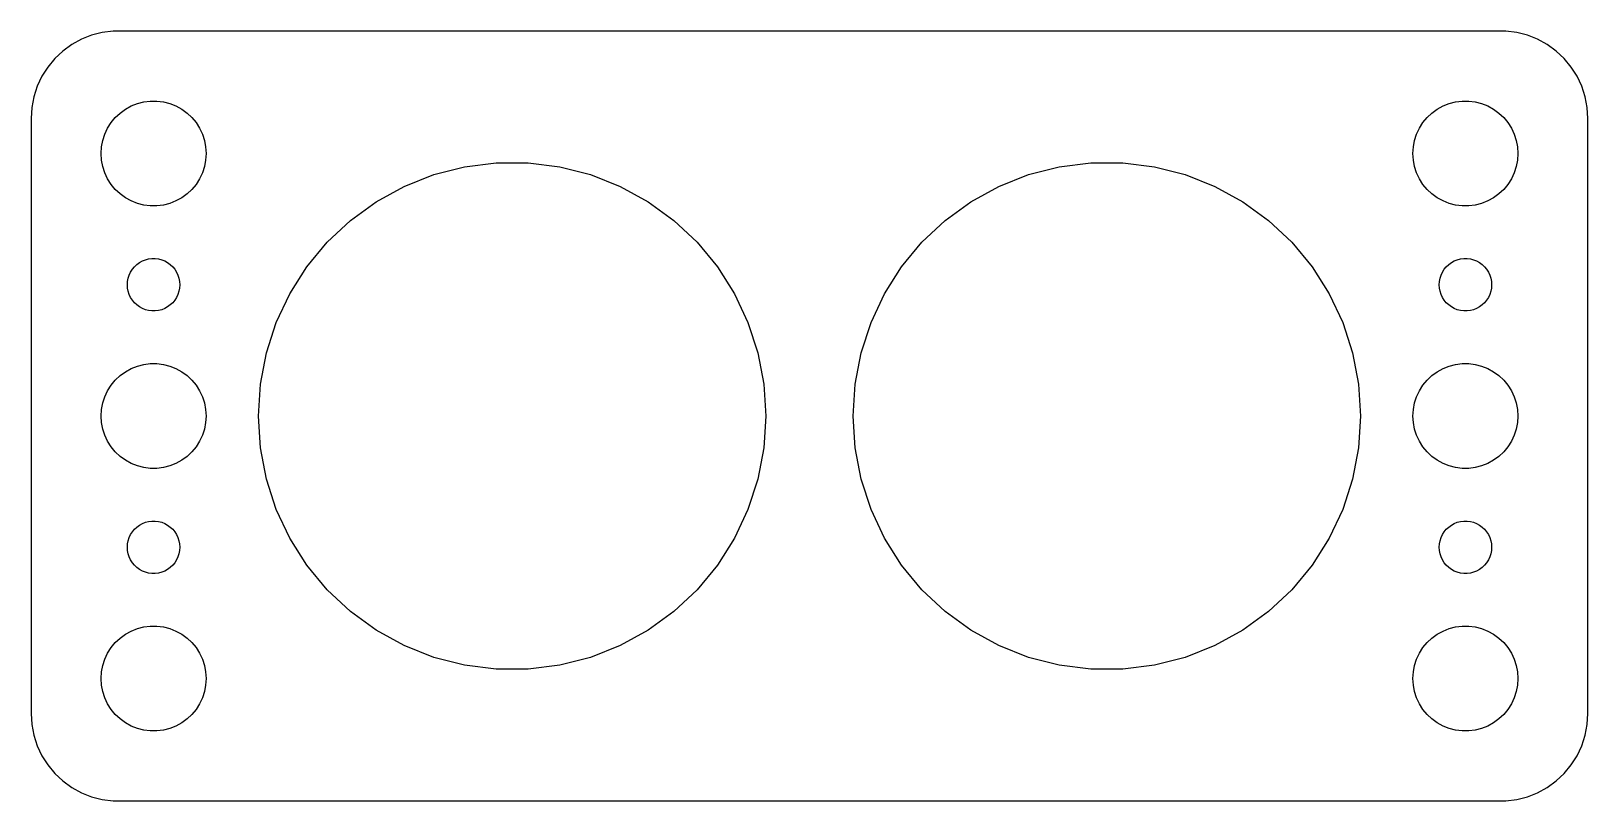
# Model space of a CAD drawing. Header units: metres. Extents: x -44.5 to 44.5, y 32 to 76.
import ezdxf

# ---------------------------------------------------------------- set-up
doc = ezdxf.new("R2010")
doc.units = ezdxf.units.M

msp = doc.modelspace()

# ---------------------------------------------------------------- linework, layer by layer
for p, q in [((-41.0451, 75.7553), (-41.6289, 75.5241)), ((-40.4369, 75.9114), (-41.0451, 75.7553)), ((-39.8139, 75.9901), (-40.4369, 75.9114)), ((39.8139, 75.9901), (-39.8139, 75.9901)), ((40.4369, 75.9114), (39.8139, 75.9901)), ((41.0451, 75.7553), (40.4369, 75.9114)), ((41.6289, 75.5241), (41.0451, 75.7553)), ((-42.6871, 74.8526), (-43.1448, 74.4227)), ((-42.1791, 75.2216), (-42.6871, 74.8526)), ((-41.6289, 75.5241), (-42.1791, 75.2216)), ((42.1791, 75.2216), (41.6289, 75.5241)), ((42.6871, 74.8526), (42.1791, 75.2216)), ((43.1448, 74.4227), (42.6871, 74.8526)), ((-43.5451, 73.9389), (-43.8815, 73.4088)), ((-43.1448, 74.4227), (-43.5451, 73.9389)), ((43.5451, 73.9389), (43.1448, 74.4227)), ((43.8815, 73.4088), (43.5451, 73.9389)), ((-43.8815, 73.4088), (-44.1489, 72.8406)), ((44.1489, 72.8406), (43.8815, 73.4088)), ((-44.3429, 72.2434), (-44.4606, 71.6267)), ((-44.1489, 72.8406), (-44.3429, 72.2434)), ((44.3429, 72.2434), (44.1489, 72.8406)), ((44.4606, 71.6267), (44.3429, 72.2434)), ((-44.4606, 71.6267), (-44.5, 71)), ((-39.6869, 71.0536), (-39.4123, 71.3115)), ((-39.4123, 71.3115), (-39.1075, 71.533)), ((-39.1075, 71.533), (-38.7773, 71.7145)), ((-38.7773, 71.7145), (-38.427, 71.8532)), ((-38.427, 71.8532), (-38.0621, 71.9469)), ((-38.0621, 71.9469), (-37.6884, 71.9941)), ((-37.6884, 71.9941), (-37.3116, 71.9941)), ((-37.3116, 71.9941), (-36.9379, 71.9469)), ((-36.9379, 71.9469), (-36.5729, 71.8532)), ((-36.5729, 71.8532), (-36.2227, 71.7145)), ((-36.2227, 71.7145), (-35.8925, 71.533)), ((-35.8925, 71.533), (-35.5877, 71.3115)), ((-35.5877, 71.3115), (-35.3131, 71.0536)), ((35.3131, 71.0536), (35.5877, 71.3115)), ((35.5877, 71.3115), (35.8925, 71.533)), ((35.8925, 71.533), (36.2227, 71.7145)), ((36.2227, 71.7145), (36.5729, 71.8532)), ((36.5729, 71.8532), (36.9379, 71.9469)), ((36.9379, 71.9469), (37.3116, 71.9941)), ((37.3116, 71.9941), (37.6884, 71.9941)), ((37.6884, 71.9941), (38.0621, 71.9469)), ((38.0621, 71.9469), (38.427, 71.8532)), ((38.427, 71.8532), (38.7773, 71.7145)), ((38.7773, 71.7145), (39.1075, 71.533)), ((39.1075, 71.533), (39.4123, 71.3115)), ((39.4123, 71.3115), (39.6869, 71.0536)), ((44.5, 71), (44.4606, 71.6267)), ((-44.5, 71), (-44.5, 37)), ((-40.2893, 70.1044), (-40.1289, 70.4453)), ((-40.1289, 70.4453), (-39.927, 70.7634)), ((-39.927, 70.7634), (-39.6869, 71.0536)), ((-35.3131, 71.0536), (-35.0729, 70.7634)), ((-35.0729, 70.7634), (-34.8711, 70.4453)), ((-34.8711, 70.4453), (-34.7107, 70.1044)), ((34.7107, 70.1044), (34.8711, 70.4453)), ((34.8711, 70.4453), (35.0729, 70.7634)), ((35.0729, 70.7634), (35.3131, 71.0536)), ((39.6869, 71.0536), (39.927, 70.7634)), ((39.927, 70.7634), (40.1289, 70.4453)), ((40.1289, 70.4453), (40.2893, 70.1044)), ((44.5, 37), (44.5, 71)), ((-40.4763, 69.376), (-40.4057, 69.7461)), ((-40.4057, 69.7461), (-40.2893, 70.1044)), ((-34.7107, 70.1044), (-34.5942, 69.7461)), ((-34.5942, 69.7461), (-34.5237, 69.376)), ((34.5237, 69.376), (34.5942, 69.7461)), ((34.5942, 69.7461), (34.7107, 70.1044)), ((40.2893, 70.1044), (40.4057, 69.7461)), ((40.4057, 69.7461), (40.4763, 69.376)), ((-40.5, 69), (-40.4763, 69.376)), ((-40.4763, 68.624), (-40.5, 69)), ((-40.4057, 68.2539), (-40.4763, 68.624)), ((-34.5237, 68.624), (-34.5942, 68.2539)), ((-34.5237, 69.376), (-34.5, 69)), ((-34.5, 69), (-34.5237, 68.624)), ((34.5, 69), (34.5237, 69.376)), ((34.5237, 68.624), (34.5, 69)), ((34.5942, 68.2539), (34.5237, 68.624)), ((40.4763, 68.624), (40.4057, 68.2539)), ((40.4763, 69.376), (40.5, 69)), ((40.5, 69), (40.4763, 68.624)), ((-40.2893, 67.8956), (-40.4057, 68.2539)), ((-40.1289, 67.5547), (-40.2893, 67.8956)), ((-34.7107, 67.8956), (-34.8711, 67.5547)), ((-34.5942, 68.2539), (-34.7107, 67.8956)), ((-23.1738, 67.12), (-21.4807, 67.7903)), ((-21.4807, 67.7903), (-19.717, 68.2432)), ((-19.717, 68.2432), (-17.9105, 68.4714)), ((-17.9105, 68.4714), (-16.0895, 68.4714)), ((-16.0895, 68.4714), (-14.283, 68.2432)), ((-14.283, 68.2432), (-12.5192, 67.7903)), ((-12.5192, 67.7903), (-10.8262, 67.12)), ((10.8262, 67.12), (12.5192, 67.7903)), ((12.5192, 67.7903), (14.283, 68.2432)), ((14.283, 68.2432), (16.0895, 68.4714)), ((16.0895, 68.4714), (17.9105, 68.4714)), ((17.9105, 68.4714), (19.717, 68.2432)), ((19.717, 68.2432), (21.4807, 67.7903)), ((21.4807, 67.7903), (23.1738, 67.12)), ((34.7107, 67.8956), (34.5942, 68.2539)), ((34.8711, 67.5547), (34.7107, 67.8956)), ((40.2893, 67.8956), (40.1289, 67.5547)), ((40.4057, 68.2539), (40.2893, 67.8956)), ((-39.927, 67.2366), (-40.1289, 67.5547)), ((-39.6869, 66.9464), (-39.927, 67.2366)), ((-39.4123, 66.6884), (-39.6869, 66.9464)), ((-35.3131, 66.9464), (-35.5877, 66.6884)), ((-35.0729, 67.2366), (-35.3131, 66.9464)), ((-34.8711, 67.5547), (-35.0729, 67.2366)), ((-24.7695, 66.2428), (-23.1738, 67.12)), ((-10.8262, 67.12), (-9.2305, 66.2428)), ((9.2305, 66.2428), (10.8262, 67.12)), ((23.1738, 67.12), (24.7695, 66.2428)), ((35.0729, 67.2366), (34.8711, 67.5547)), ((35.3131, 66.9464), (35.0729, 67.2366)), ((35.5877, 66.6884), (35.3131, 66.9464)), ((39.6869, 66.9464), (39.4123, 66.6884)), ((39.927, 67.2366), (39.6869, 66.9464)), ((40.1289, 67.5547), (39.927, 67.2366)), ((-39.1075, 66.467), (-39.4123, 66.6884)), ((-38.7773, 66.2855), (-39.1075, 66.467)), ((-38.427, 66.1468), (-38.7773, 66.2855)), ((-38.0621, 66.0531), (-38.427, 66.1468)), ((-37.6884, 66.0059), (-38.0621, 66.0531)), ((-37.3116, 66.0059), (-37.6884, 66.0059)), ((-36.9379, 66.0531), (-37.3116, 66.0059)), ((-36.5729, 66.1468), (-36.9379, 66.0531)), ((-36.2227, 66.2855), (-36.5729, 66.1468)), ((-35.8925, 66.467), (-36.2227, 66.2855)), ((-35.5877, 66.6884), (-35.8925, 66.467)), ((-26.2426, 65.1724), (-24.7695, 66.2428)), ((-9.2305, 66.2428), (-7.75734, 65.1724)), ((7.75734, 65.1724), (9.2305, 66.2428)), ((24.7695, 66.2428), (26.2426, 65.1724)), ((35.8925, 66.467), (35.5877, 66.6884)), ((36.2227, 66.2855), (35.8925, 66.467)), ((36.5729, 66.1468), (36.2227, 66.2855)), ((36.9379, 66.0531), (36.5729, 66.1468)), ((37.3116, 66.0059), (36.9379, 66.0531)), ((37.6884, 66.0059), (37.3116, 66.0059)), ((38.0621, 66.0531), (37.6884, 66.0059)), ((38.427, 66.1468), (38.0621, 66.0531)), ((38.7773, 66.2855), (38.427, 66.1468)), ((39.1075, 66.467), (38.7773, 66.2855)), ((39.4123, 66.6884), (39.1075, 66.467)), ((-27.57, 63.9259), (-26.2426, 65.1724)), ((-7.75734, 65.1724), (-6.42995, 63.9259)), ((6.42995, 63.9259), (7.75734, 65.1724)), ((26.2426, 65.1724), (27.57, 63.9259)), ((-28.7307, 62.5229), (-27.57, 63.9259)), ((-6.42995, 63.9259), (-5.26924, 62.5229)), ((5.26924, 62.5229), (6.42995, 63.9259)), ((27.57, 63.9259), (28.7307, 62.5229)), ((-38.8145, 62.2226), (-38.7135, 62.3817)), ((-38.7135, 62.3817), (-38.5934, 62.5268)), ((-38.5934, 62.5268), (-38.4561, 62.6558)), ((-38.4561, 62.6558), (-38.3037, 62.7665)), ((-38.3037, 62.7665), (-38.1387, 62.8572)), ((-38.1387, 62.8572), (-37.9635, 62.9266)), ((-37.9635, 62.9266), (-37.7811, 62.9734)), ((-37.7811, 62.9734), (-37.5942, 62.997)), ((-37.5942, 62.997), (-37.4058, 62.997)), ((-37.4058, 62.997), (-37.2189, 62.9734)), ((-37.2189, 62.9734), (-37.0365, 62.9266)), ((-37.0365, 62.9266), (-36.8613, 62.8572)), ((-36.8613, 62.8572), (-36.6963, 62.7665)), ((-36.6963, 62.7665), (-36.5439, 62.6558)), ((-36.5439, 62.6558), (-36.4065, 62.5268)), ((-36.4065, 62.5268), (-36.2865, 62.3817)), ((-36.2865, 62.3817), (-36.1855, 62.2226)), ((-29.7064, 60.9854), (-28.7307, 62.5229)), ((-5.26924, 62.5229), (-4.29355, 60.9854)), ((4.29355, 60.9854), (5.26924, 62.5229)), ((28.7307, 62.5229), (29.7064, 60.9854)), ((36.1855, 62.2226), (36.2865, 62.3817)), ((36.2865, 62.3817), (36.4065, 62.5268)), ((36.4065, 62.5268), (36.5439, 62.6558)), ((36.5439, 62.6558), (36.6963, 62.7665)), ((36.6963, 62.7665), (36.8613, 62.8572)), ((36.8613, 62.8572), (37.0365, 62.9266)), ((37.0365, 62.9266), (37.2189, 62.9734)), ((37.2189, 62.9734), (37.4058, 62.997)), ((37.4058, 62.997), (37.5942, 62.997)), ((37.5942, 62.997), (37.7811, 62.9734)), ((37.7811, 62.9734), (37.9635, 62.9266)), ((37.9635, 62.9266), (38.1387, 62.8572)), ((38.1387, 62.8572), (38.3037, 62.7665)), ((38.3037, 62.7665), (38.4561, 62.6558)), ((38.4561, 62.6558), (38.5934, 62.5268)), ((38.5934, 62.5268), (38.7135, 62.3817)), ((38.7135, 62.3817), (38.8145, 62.2226)), ((-39, 61.5), (-38.9882, 61.688)), ((-38.9882, 61.312), (-39, 61.5)), ((-38.9882, 61.688), (-38.9529, 61.873)), ((-38.9529, 61.873), (-38.8947, 62.0522)), ((-38.8947, 62.0522), (-38.8145, 62.2226)), ((-36.1855, 62.2226), (-36.1053, 62.0522)), ((-36.1053, 62.0522), (-36.0471, 61.873)), ((-36.0471, 61.873), (-36.0118, 61.688)), ((-36.0118, 61.688), (-36, 61.5)), ((-36, 61.5), (-36.0118, 61.312)), ((36, 61.5), (36.0118, 61.688)), ((36.0118, 61.312), (36, 61.5)), ((36.0118, 61.688), (36.0471, 61.873)), ((36.0471, 61.873), (36.1053, 62.0522)), ((36.1053, 62.0522), (36.1855, 62.2226)), ((38.8145, 62.2226), (38.8947, 62.0522)), ((38.8947, 62.0522), (38.9529, 61.873)), ((38.9529, 61.873), (38.9882, 61.688)), ((38.9882, 61.688), (39, 61.5)), ((39, 61.5), (38.9882, 61.312)), ((-38.9529, 61.127), (-38.9882, 61.312)), ((-38.8947, 60.9478), (-38.9529, 61.127)), ((-38.8145, 60.7774), (-38.8947, 60.9478)), ((-38.7135, 60.6183), (-38.8145, 60.7774)), ((-38.5934, 60.4732), (-38.7135, 60.6183)), ((-36.2865, 60.6183), (-36.4065, 60.4732)), ((-36.1855, 60.7774), (-36.2865, 60.6183)), ((-36.1053, 60.9478), (-36.1855, 60.7774)), ((-36.0471, 61.127), (-36.1053, 60.9478)), ((-36.0118, 61.312), (-36.0471, 61.127)), ((-30.4818, 59.3378), (-29.7064, 60.9854)), ((-4.29355, 60.9854), (-3.51823, 59.3378)), ((3.51823, 59.3378), (4.29355, 60.9854)), ((29.7064, 60.9854), (30.4818, 59.3378)), ((36.0471, 61.127), (36.0118, 61.312)), ((36.1053, 60.9478), (36.0471, 61.127)), ((36.1855, 60.7774), (36.1053, 60.9478)), ((36.2865, 60.6183), (36.1855, 60.7774)), ((36.4065, 60.4732), (36.2865, 60.6183)), ((38.7135, 60.6183), (38.5934, 60.4732)), ((38.8145, 60.7774), (38.7135, 60.6183)), ((38.8947, 60.9478), (38.8145, 60.7774)), ((38.9529, 61.127), (38.8947, 60.9478)), ((38.9882, 61.312), (38.9529, 61.127)), ((-38.4561, 60.3442), (-38.5934, 60.4732)), ((-38.3037, 60.2335), (-38.4561, 60.3442)), ((-38.1387, 60.1427), (-38.3037, 60.2335)), ((-37.9635, 60.0734), (-38.1387, 60.1427)), ((-37.7811, 60.0266), (-37.9635, 60.0734)), ((-37.5942, 60.0029), (-37.7811, 60.0266)), ((-37.4058, 60.0029), (-37.5942, 60.0029)), ((-37.2189, 60.0266), (-37.4058, 60.0029)), ((-37.0365, 60.0734), (-37.2189, 60.0266)), ((-36.8613, 60.1427), (-37.0365, 60.0734)), ((-36.6963, 60.2335), (-36.8613, 60.1427)), ((-36.5439, 60.3442), (-36.6963, 60.2335)), ((-36.4065, 60.4732), (-36.5439, 60.3442)), ((36.5439, 60.3442), (36.4065, 60.4732)), ((36.6963, 60.2335), (36.5439, 60.3442)), ((36.8613, 60.1427), (36.6963, 60.2335)), ((37.0365, 60.0734), (36.8613, 60.1427)), ((37.2189, 60.0266), (37.0365, 60.0734)), ((37.4058, 60.0029), (37.2189, 60.0266)), ((37.5942, 60.0029), (37.4058, 60.0029)), ((37.7811, 60.0266), (37.5942, 60.0029)), ((37.9635, 60.0734), (37.7811, 60.0266)), ((38.1387, 60.1427), (37.9635, 60.0734)), ((38.3037, 60.2335), (38.1387, 60.1427)), ((38.4561, 60.3442), (38.3037, 60.2335)), ((38.5934, 60.4732), (38.4561, 60.3442)), ((-31.0444, 57.606), (-30.4818, 59.3378)), ((-3.51823, 59.3378), (-2.95554, 57.606)), ((2.95554, 57.606), (3.51823, 59.3378)), ((30.4818, 59.3378), (31.0444, 57.606)), ((-38.0621, 56.9469), (-37.6884, 56.9941)), ((-37.6884, 56.9941), (-37.3116, 56.9941)), ((-37.3116, 56.9941), (-36.9379, 56.9469)), ((-31.3857, 55.8173), (-31.0444, 57.606)), ((-2.95554, 57.606), (-2.61433, 55.8173)), ((2.61433, 55.8173), (2.95554, 57.606)), ((31.0444, 57.606), (31.3857, 55.8173)), ((36.9379, 56.9469), (37.3116, 56.9941)), ((37.3116, 56.9941), (37.6884, 56.9941)), ((37.6884, 56.9941), (38.0621, 56.9469)), ((-39.6869, 56.0536), (-39.4123, 56.3115)), ((-39.4123, 56.3115), (-39.1075, 56.533)), ((-39.1075, 56.533), (-38.7773, 56.7145)), ((-38.7773, 56.7145), (-38.427, 56.8532)), ((-38.427, 56.8532), (-38.0621, 56.9469)), ((-36.9379, 56.9469), (-36.5729, 56.8532)), ((-36.5729, 56.8532), (-36.2227, 56.7145)), ((-36.2227, 56.7145), (-35.8925, 56.533)), ((-35.8925, 56.533), (-35.5877, 56.3115)), ((-35.5877, 56.3115), (-35.3131, 56.0536)), ((35.3131, 56.0536), (35.5877, 56.3115)), ((35.5877, 56.3115), (35.8925, 56.533)), ((35.8925, 56.533), (36.2227, 56.7145)), ((36.2227, 56.7145), (36.5729, 56.8532)), ((36.5729, 56.8532), (36.9379, 56.9469)), ((38.0621, 56.9469), (38.427, 56.8532)), ((38.427, 56.8532), (38.7773, 56.7145)), ((38.7773, 56.7145), (39.1075, 56.533)), ((39.1075, 56.533), (39.4123, 56.3115)), ((39.4123, 56.3115), (39.6869, 56.0536)), ((-40.2893, 55.1044), (-40.1289, 55.4453)), ((-40.1289, 55.4453), (-39.927, 55.7634)), ((-39.927, 55.7634), (-39.6869, 56.0536)), ((-35.3131, 56.0536), (-35.0729, 55.7634)), ((-35.0729, 55.7634), (-34.8711, 55.4453)), ((-34.8711, 55.4453), (-34.7107, 55.1044)), ((-31.5, 54), (-31.3857, 55.8173)), ((-2.61433, 55.8173), (-2.5, 54)), ((2.5, 54), (2.61433, 55.8173)), ((31.3857, 55.8173), (31.5, 54)), ((34.7107, 55.1044), (34.8711, 55.4453)), ((34.8711, 55.4453), (35.0729, 55.7634)), ((35.0729, 55.7634), (35.3131, 56.0536)), ((39.6869, 56.0536), (39.927, 55.7634)), ((39.927, 55.7634), (40.1289, 55.4453)), ((40.1289, 55.4453), (40.2893, 55.1044)), ((-40.5, 54), (-40.4763, 54.376)), ((-40.4763, 54.376), (-40.4057, 54.7461)), ((-40.4057, 54.7461), (-40.2893, 55.1044)), ((-34.7107, 55.1044), (-34.5942, 54.7461)), ((-34.5942, 54.7461), (-34.5237, 54.376)), ((-34.5237, 54.376), (-34.5, 54)), ((34.5, 54), (34.5237, 54.376)), ((34.5237, 54.376), (34.5942, 54.7461)), ((34.5942, 54.7461), (34.7107, 55.1044)), ((40.2893, 55.1044), (40.4057, 54.7461)), ((40.4057, 54.7461), (40.4763, 54.376)), ((40.4763, 54.376), (40.5, 54)), ((-40.4763, 53.624), (-40.5, 54)), ((-40.4057, 53.2539), (-40.4763, 53.624)), ((-34.5237, 53.624), (-34.5942, 53.2539)), ((-34.5, 54), (-34.5237, 53.624)), ((-31.3857, 52.1827), (-31.5, 54)), ((-2.5, 54), (-2.61433, 52.1827)), ((2.61433, 52.1827), (2.5, 54)), ((31.5, 54), (31.3857, 52.1827)), ((34.5237, 53.624), (34.5, 54)), ((34.5942, 53.2539), (34.5237, 53.624)), ((40.4763, 53.624), (40.4057, 53.2539)), ((40.5, 54), (40.4763, 53.624)), ((-40.2893, 52.8956), (-40.4057, 53.2539)), ((-40.1289, 52.5547), (-40.2893, 52.8956)), ((-39.927, 52.2366), (-40.1289, 52.5547)), ((-34.8711, 52.5547), (-35.0729, 52.2366)), ((-34.7107, 52.8956), (-34.8711, 52.5547)), ((-34.5942, 53.2539), (-34.7107, 52.8956)), ((34.7107, 52.8956), (34.5942, 53.2539)), ((34.8711, 52.5547), (34.7107, 52.8956)), ((35.0729, 52.2366), (34.8711, 52.5547)), ((40.1289, 52.5547), (39.927, 52.2366)), ((40.2893, 52.8956), (40.1289, 52.5547)), ((40.4057, 53.2539), (40.2893, 52.8956)), ((-39.6869, 51.9464), (-39.927, 52.2366)), ((-39.4123, 51.6885), (-39.6869, 51.9464)), ((-39.1075, 51.467), (-39.4123, 51.6885)), ((-35.5877, 51.6885), (-35.8925, 51.467)), ((-35.3131, 51.9464), (-35.5877, 51.6885)), ((-35.0729, 52.2366), (-35.3131, 51.9464)), ((-31.0444, 50.394), (-31.3857, 52.1827)), ((-2.61433, 52.1827), (-2.95554, 50.394)), ((2.95554, 50.394), (2.61433, 52.1827)), ((31.3857, 52.1827), (31.0444, 50.394)), ((35.3131, 51.9464), (35.0729, 52.2366)), ((35.5877, 51.6885), (35.3131, 51.9464)), ((35.8925, 51.467), (35.5877, 51.6885)), ((39.4123, 51.6885), (39.1075, 51.467)), ((39.6869, 51.9464), (39.4123, 51.6885)), ((39.927, 52.2366), (39.6869, 51.9464)), ((-38.7773, 51.2855), (-39.1075, 51.467)), ((-38.427, 51.1468), (-38.7773, 51.2855)), ((-38.0621, 51.0531), (-38.427, 51.1468)), ((-37.6884, 51.0059), (-38.0621, 51.0531)), ((-37.3116, 51.0059), (-37.6884, 51.0059)), ((-36.9379, 51.0531), (-37.3116, 51.0059)), ((-36.5729, 51.1468), (-36.9379, 51.0531)), ((-36.2227, 51.2855), (-36.5729, 51.1468)), ((-35.8925, 51.467), (-36.2227, 51.2855)), ((36.2227, 51.2855), (35.8925, 51.467)), ((36.5729, 51.1468), (36.2227, 51.2855)), ((36.9379, 51.0531), (36.5729, 51.1468)), ((37.3116, 51.0059), (36.9379, 51.0531)), ((37.6884, 51.0059), (37.3116, 51.0059)), ((38.0621, 51.0531), (37.6884, 51.0059)), ((38.427, 51.1468), (38.0621, 51.0531)), ((38.7773, 51.2855), (38.427, 51.1468)), ((39.1075, 51.467), (38.7773, 51.2855)), ((-30.4818, 48.6622), (-31.0444, 50.394)), ((-2.95554, 50.394), (-3.51823, 48.6622)), ((3.51823, 48.6622), (2.95554, 50.394)), ((31.0444, 50.394), (30.4818, 48.6622)), ((-29.7064, 47.0146), (-30.4818, 48.6622)), ((-3.51823, 48.6622), (-4.29355, 47.0146)), ((4.29355, 47.0146), (3.51823, 48.6622)), ((30.4818, 48.6622), (29.7064, 47.0146)), ((-38.8947, 47.0522), (-38.8145, 47.2226)), ((-38.8145, 47.2226), (-38.7135, 47.3817)), ((-38.7135, 47.3817), (-38.5934, 47.5268)), ((-38.5934, 47.5268), (-38.4561, 47.6558)), ((-38.4561, 47.6558), (-38.3037, 47.7665)), ((-38.3037, 47.7665), (-38.1387, 47.8573)), ((-38.1387, 47.8573), (-37.9635, 47.9266)), ((-37.9635, 47.9266), (-37.7811, 47.9734)), ((-37.7811, 47.9734), (-37.5942, 47.9971)), ((-37.5942, 47.9971), (-37.4058, 47.9971)), ((-37.4058, 47.9971), (-37.2189, 47.9734)), ((-37.2189, 47.9734), (-37.0365, 47.9266)), ((-37.0365, 47.9266), (-36.8613, 47.8573)), ((-36.8613, 47.8573), (-36.6963, 47.7665)), ((-36.6963, 47.7665), (-36.5439, 47.6558)), ((-36.5439, 47.6558), (-36.4065, 47.5268)), ((-36.4065, 47.5268), (-36.2865, 47.3817)), ((-36.2865, 47.3817), (-36.1855, 47.2226)), ((-36.1855, 47.2226), (-36.1053, 47.0522)), ((36.1053, 47.0522), (36.1855, 47.2226)), ((36.1855, 47.2226), (36.2865, 47.3817)), ((36.2865, 47.3817), (36.4065, 47.5268)), ((36.4065, 47.5268), (36.5439, 47.6558)), ((36.5439, 47.6558), (36.6963, 47.7665)), ((36.6963, 47.7665), (36.8613, 47.8573)), ((36.8613, 47.8573), (37.0365, 47.9266)), ((37.0365, 47.9266), (37.2189, 47.9734)), ((37.2189, 47.9734), (37.4058, 47.9971)), ((37.4058, 47.9971), (37.5942, 47.9971)), ((37.5942, 47.9971), (37.7811, 47.9734)), ((37.7811, 47.9734), (37.9635, 47.9266)), ((37.9635, 47.9266), (38.1387, 47.8573)), ((38.1387, 47.8573), (38.3037, 47.7665)), ((38.3037, 47.7665), (38.4561, 47.6558)), ((38.4561, 47.6558), (38.5934, 47.5268)), ((38.5934, 47.5268), (38.7135, 47.3817)), ((38.7135, 47.3817), (38.8145, 47.2226)), ((38.8145, 47.2226), (38.8947, 47.0522)), ((-39, 46.5), (-38.9882, 46.688)), ((-38.9882, 46.312), (-39, 46.5)), ((-38.9882, 46.688), (-38.9529, 46.873)), ((-38.9529, 46.127), (-38.9882, 46.312)), ((-38.9529, 46.873), (-38.8947, 47.0522)), ((-36.1053, 47.0522), (-36.0471, 46.873)), ((-36.0471, 46.873), (-36.0118, 46.688)), ((-36.0118, 46.312), (-36.0471, 46.127)), ((-36.0118, 46.688), (-36, 46.5)), ((-36, 46.5), (-36.0118, 46.312)), ((-28.7307, 45.4771), (-29.7064, 47.0146)), ((-4.29355, 47.0146), (-5.26924, 45.4771)), ((5.26924, 45.4771), (4.29355, 47.0146)), ((29.7064, 47.0146), (28.7307, 45.4771)), ((36, 46.5), (36.0118, 46.688)), ((36.0118, 46.312), (36, 46.5)), ((36.0118, 46.688), (36.0471, 46.873)), ((36.0471, 46.127), (36.0118, 46.312)), ((36.0471, 46.873), (36.1053, 47.0522)), ((38.8947, 47.0522), (38.9529, 46.873)), ((38.9529, 46.873), (38.9882, 46.688)), ((38.9882, 46.312), (38.9529, 46.127)), ((38.9882, 46.688), (39, 46.5)), ((39, 46.5), (38.9882, 46.312)), ((-38.8947, 45.9478), (-38.9529, 46.127)), ((-38.8145, 45.7774), (-38.8947, 45.9478)), ((-38.7135, 45.6183), (-38.8145, 45.7774)), ((-38.5934, 45.4732), (-38.7135, 45.6183)), ((-38.4561, 45.3442), (-38.5934, 45.4732)), ((-36.4065, 45.4732), (-36.5439, 45.3442)), ((-36.2865, 45.6183), (-36.4065, 45.4732)), ((-36.1855, 45.7774), (-36.2865, 45.6183)), ((-36.1053, 45.9478), (-36.1855, 45.7774)), ((-36.0471, 46.127), (-36.1053, 45.9478)), ((-27.57, 44.0741), (-28.7307, 45.4771)), ((-5.26924, 45.4771), (-6.42995, 44.0741)), ((6.42995, 44.0741), (5.26924, 45.4771)), ((28.7307, 45.4771), (27.57, 44.0741)), ((36.1053, 45.9478), (36.0471, 46.127)), ((36.1855, 45.7774), (36.1053, 45.9478)), ((36.2865, 45.6183), (36.1855, 45.7774)), ((36.4065, 45.4732), (36.2865, 45.6183)), ((36.5439, 45.3442), (36.4065, 45.4732)), ((38.5934, 45.4732), (38.4561, 45.3442)), ((38.7135, 45.6183), (38.5934, 45.4732)), ((38.8145, 45.7774), (38.7135, 45.6183)), ((38.8947, 45.9478), (38.8145, 45.7774)), ((38.9529, 46.127), (38.8947, 45.9478)), ((-38.3037, 45.2335), (-38.4561, 45.3442)), ((-38.1387, 45.1428), (-38.3037, 45.2335)), ((-37.9635, 45.0734), (-38.1387, 45.1428)), ((-37.7811, 45.0266), (-37.9635, 45.0734)), ((-37.5942, 45.003), (-37.7811, 45.0266)), ((-37.4058, 45.003), (-37.5942, 45.003)), ((-37.2189, 45.0266), (-37.4058, 45.003)), ((-37.0365, 45.0734), (-37.2189, 45.0266)), ((-36.8613, 45.1428), (-37.0365, 45.0734)), ((-36.6963, 45.2335), (-36.8613, 45.1428)), ((-36.5439, 45.3442), (-36.6963, 45.2335)), ((36.6963, 45.2335), (36.5439, 45.3442)), ((36.8613, 45.1428), (36.6963, 45.2335)), ((37.0365, 45.0734), (36.8613, 45.1428)), ((37.2189, 45.0266), (37.0365, 45.0734)), ((37.4058, 45.003), (37.2189, 45.0266)), ((37.5942, 45.003), (37.4058, 45.003)), ((37.7811, 45.0266), (37.5942, 45.003)), ((37.9635, 45.0734), (37.7811, 45.0266)), ((38.1387, 45.1428), (37.9635, 45.0734)), ((38.3037, 45.2335), (38.1387, 45.1428)), ((38.4561, 45.3442), (38.3037, 45.2335)), ((-26.2426, 42.8276), (-27.57, 44.0741)), ((-6.42995, 44.0741), (-7.75734, 42.8276)), ((7.75734, 42.8276), (6.42995, 44.0741)), ((27.57, 44.0741), (26.2426, 42.8276)), ((-24.7695, 41.7572), (-26.2426, 42.8276)), ((-7.75734, 42.8276), (-9.2305, 41.7572)), ((9.2305, 41.7572), (7.75734, 42.8276)), ((26.2426, 42.8276), (24.7695, 41.7572)), ((-38.7773, 41.7145), (-38.427, 41.8532)), ((-38.427, 41.8532), (-38.0621, 41.9469)), ((-38.0621, 41.9469), (-37.6884, 41.9941)), ((-37.6884, 41.9941), (-37.3116, 41.9941)), ((-37.3116, 41.9941), (-36.9379, 41.9469)), ((-36.9379, 41.9469), (-36.5729, 41.8532)), ((-36.5729, 41.8532), (-36.2227, 41.7145)), ((36.2227, 41.7145), (36.5729, 41.8532)), ((36.5729, 41.8532), (36.9379, 41.9469)), ((36.9379, 41.9469), (37.3116, 41.9941)), ((37.3116, 41.9941), (37.6884, 41.9941)), ((37.6884, 41.9941), (38.0621, 41.9469)), ((38.0621, 41.9469), (38.427, 41.8532)), ((38.427, 41.8532), (38.7773, 41.7145)), ((-39.927, 40.7634), (-39.6869, 41.0536)), ((-39.6869, 41.0536), (-39.4123, 41.3116)), ((-39.4123, 41.3116), (-39.1075, 41.533)), ((-39.1075, 41.533), (-38.7773, 41.7145)), ((-36.2227, 41.7145), (-35.8925, 41.533)), ((-35.8925, 41.533), (-35.5877, 41.3116)), ((-35.5877, 41.3116), (-35.3131, 41.0536)), ((-35.3131, 41.0536), (-35.0729, 40.7634)), ((-23.1738, 40.88), (-24.7695, 41.7572)), ((-9.2305, 41.7572), (-10.8262, 40.88)), ((10.8262, 40.88), (9.2305, 41.7572)), ((24.7695, 41.7572), (23.1738, 40.88)), ((35.0729, 40.7634), (35.3131, 41.0536)), ((35.3131, 41.0536), (35.5877, 41.3116)), ((35.5877, 41.3116), (35.8925, 41.533)), ((35.8925, 41.533), (36.2227, 41.7145)), ((38.7773, 41.7145), (39.1075, 41.533)), ((39.1075, 41.533), (39.4123, 41.3116)), ((39.4123, 41.3116), (39.6869, 41.0536)), ((39.6869, 41.0536), (39.927, 40.7634)), ((-40.4057, 39.7461), (-40.2893, 40.1044)), ((-40.2893, 40.1044), (-40.1289, 40.4453)), ((-40.1289, 40.4453), (-39.927, 40.7634)), ((-35.0729, 40.7634), (-34.8711, 40.4453)), ((-34.8711, 40.4453), (-34.7107, 40.1044)), ((-34.7107, 40.1044), (-34.5942, 39.7461)), ((-21.4807, 40.2097), (-23.1738, 40.88)), ((-19.717, 39.7568), (-21.4807, 40.2097)), ((-12.5192, 40.2097), (-14.283, 39.7568)), ((-10.8262, 40.88), (-12.5192, 40.2097)), ((12.5192, 40.2097), (10.8262, 40.88)), ((14.283, 39.7568), (12.5192, 40.2097)), ((21.4807, 40.2097), (19.717, 39.7568)), ((23.1738, 40.88), (21.4807, 40.2097)), ((34.5942, 39.7461), (34.7107, 40.1044)), ((34.7107, 40.1044), (34.8711, 40.4453)), ((34.8711, 40.4453), (35.0729, 40.7634)), ((39.927, 40.7634), (40.1289, 40.4453)), ((40.1289, 40.4453), (40.2893, 40.1044)), ((40.2893, 40.1044), (40.4057, 39.7461)), ((-40.5, 39), (-40.4763, 39.376)), ((-40.4763, 39.376), (-40.4057, 39.7461)), ((-34.5942, 39.7461), (-34.5237, 39.376)), ((-34.5237, 39.376), (-34.5, 39)), ((-17.9105, 39.5286), (-19.717, 39.7568)), ((-16.0895, 39.5286), (-17.9105, 39.5286)), ((-14.283, 39.7568), (-16.0895, 39.5286)), ((16.0895, 39.5286), (14.283, 39.7568)), ((17.9105, 39.5286), (16.0895, 39.5286)), ((19.717, 39.7568), (17.9105, 39.5286)), ((34.5, 39), (34.5237, 39.376)), ((34.5237, 39.376), (34.5942, 39.7461)), ((40.4057, 39.7461), (40.4763, 39.376)), ((40.4763, 39.376), (40.5, 39)), ((-40.4763, 38.624), (-40.5, 39)), ((-40.4057, 38.2539), (-40.4763, 38.624)), ((-34.5237, 38.624), (-34.5942, 38.2539)), ((-34.5, 39), (-34.5237, 38.624)), ((34.5237, 38.624), (34.5, 39)), ((34.5942, 38.2539), (34.5237, 38.624)), ((40.4763, 38.624), (40.4057, 38.2539)), ((40.5, 39), (40.4763, 38.624)), ((-40.2893, 37.8956), (-40.4057, 38.2539)), ((-40.1289, 37.5547), (-40.2893, 37.8956)), ((-39.927, 37.2366), (-40.1289, 37.5547)), ((-34.8711, 37.5547), (-35.0729, 37.2366)), ((-34.7107, 37.8956), (-34.8711, 37.5547)), ((-34.5942, 38.2539), (-34.7107, 37.8956)), ((34.7107, 37.8956), (34.5942, 38.2539)), ((34.8711, 37.5547), (34.7107, 37.8956)), ((35.0729, 37.2366), (34.8711, 37.5547)), ((40.1289, 37.5547), (39.927, 37.2366)), ((40.2893, 37.8956), (40.1289, 37.5547)), ((40.4057, 38.2539), (40.2893, 37.8956)), ((-44.5, 37), (-44.4606, 36.3733)), ((-39.6869, 36.9464), (-39.927, 37.2366)), ((-39.4123, 36.6885), (-39.6869, 36.9464)), ((-39.1075, 36.467), (-39.4123, 36.6885)), ((-35.5877, 36.6885), (-35.8925, 36.467)), ((-35.3131, 36.9464), (-35.5877, 36.6885)), ((-35.0729, 37.2366), (-35.3131, 36.9464)), ((35.3131, 36.9464), (35.0729, 37.2366)), ((35.5877, 36.6885), (35.3131, 36.9464)), ((35.8925, 36.467), (35.5877, 36.6885)), ((39.4123, 36.6885), (39.1075, 36.467)), ((39.6869, 36.9464), (39.4123, 36.6885)), ((39.927, 37.2366), (39.6869, 36.9464)), ((44.4606, 36.3733), (44.5, 37)), ((-44.4606, 36.3733), (-44.3429, 35.7566)), ((-44.3429, 35.7566), (-44.1489, 35.1594)), ((-38.7773, 36.2855), (-39.1075, 36.467)), ((-38.427, 36.1468), (-38.7773, 36.2855)), ((-38.0621, 36.0531), (-38.427, 36.1468)), ((-37.6884, 36.0059), (-38.0621, 36.0531)), ((-37.3116, 36.0059), (-37.6884, 36.0059)), ((-36.9379, 36.0531), (-37.3116, 36.0059)), ((-36.5729, 36.1468), (-36.9379, 36.0531)), ((-36.2227, 36.2855), (-36.5729, 36.1468)), ((-35.8925, 36.467), (-36.2227, 36.2855)), ((36.2227, 36.2855), (35.8925, 36.467)), ((36.5729, 36.1468), (36.2227, 36.2855)), ((36.9379, 36.0531), (36.5729, 36.1468)), ((37.3116, 36.0059), (36.9379, 36.0531)), ((37.6884, 36.0059), (37.3116, 36.0059)), ((38.0621, 36.0531), (37.6884, 36.0059)), ((38.427, 36.1468), (38.0621, 36.0531)), ((38.7773, 36.2855), (38.427, 36.1468)), ((39.1075, 36.467), (38.7773, 36.2855)), ((44.1489, 35.1594), (44.3429, 35.7566)), ((44.3429, 35.7566), (44.4606, 36.3733)), ((-44.1489, 35.1594), (-43.8815, 34.5912)), ((43.8815, 34.5912), (44.1489, 35.1594)), ((-43.8815, 34.5912), (-43.5451, 34.0611)), ((-43.5451, 34.0611), (-43.1448, 33.5773)), ((43.1448, 33.5773), (43.5451, 34.0611)), ((43.5451, 34.0611), (43.8815, 34.5912)), ((-43.1448, 33.5773), (-42.6871, 33.1474)), ((-42.6871, 33.1474), (-42.1791, 32.7784)), ((42.1791, 32.7784), (42.6871, 33.1474)), ((42.6871, 33.1474), (43.1448, 33.5773)), ((-42.1791, 32.7784), (-41.6289, 32.4759)), ((-41.6289, 32.4759), (-41.0451, 32.2447)), ((-41.0451, 32.2447), (-40.4369, 32.0886)), ((-40.4369, 32.0886), (-39.8139, 32.0099)), ((39.8139, 32.0099), (40.4369, 32.0886)), ((40.4369, 32.0886), (41.0451, 32.2447)), ((41.0451, 32.2447), (41.6289, 32.4759)), ((41.6289, 32.4759), (42.1791, 32.7784)), ((-39.8139, 32.0099), (39.8139, 32.0099))]:
    msp.add_line(p, q)

doc.saveas('drawing.dxf')
